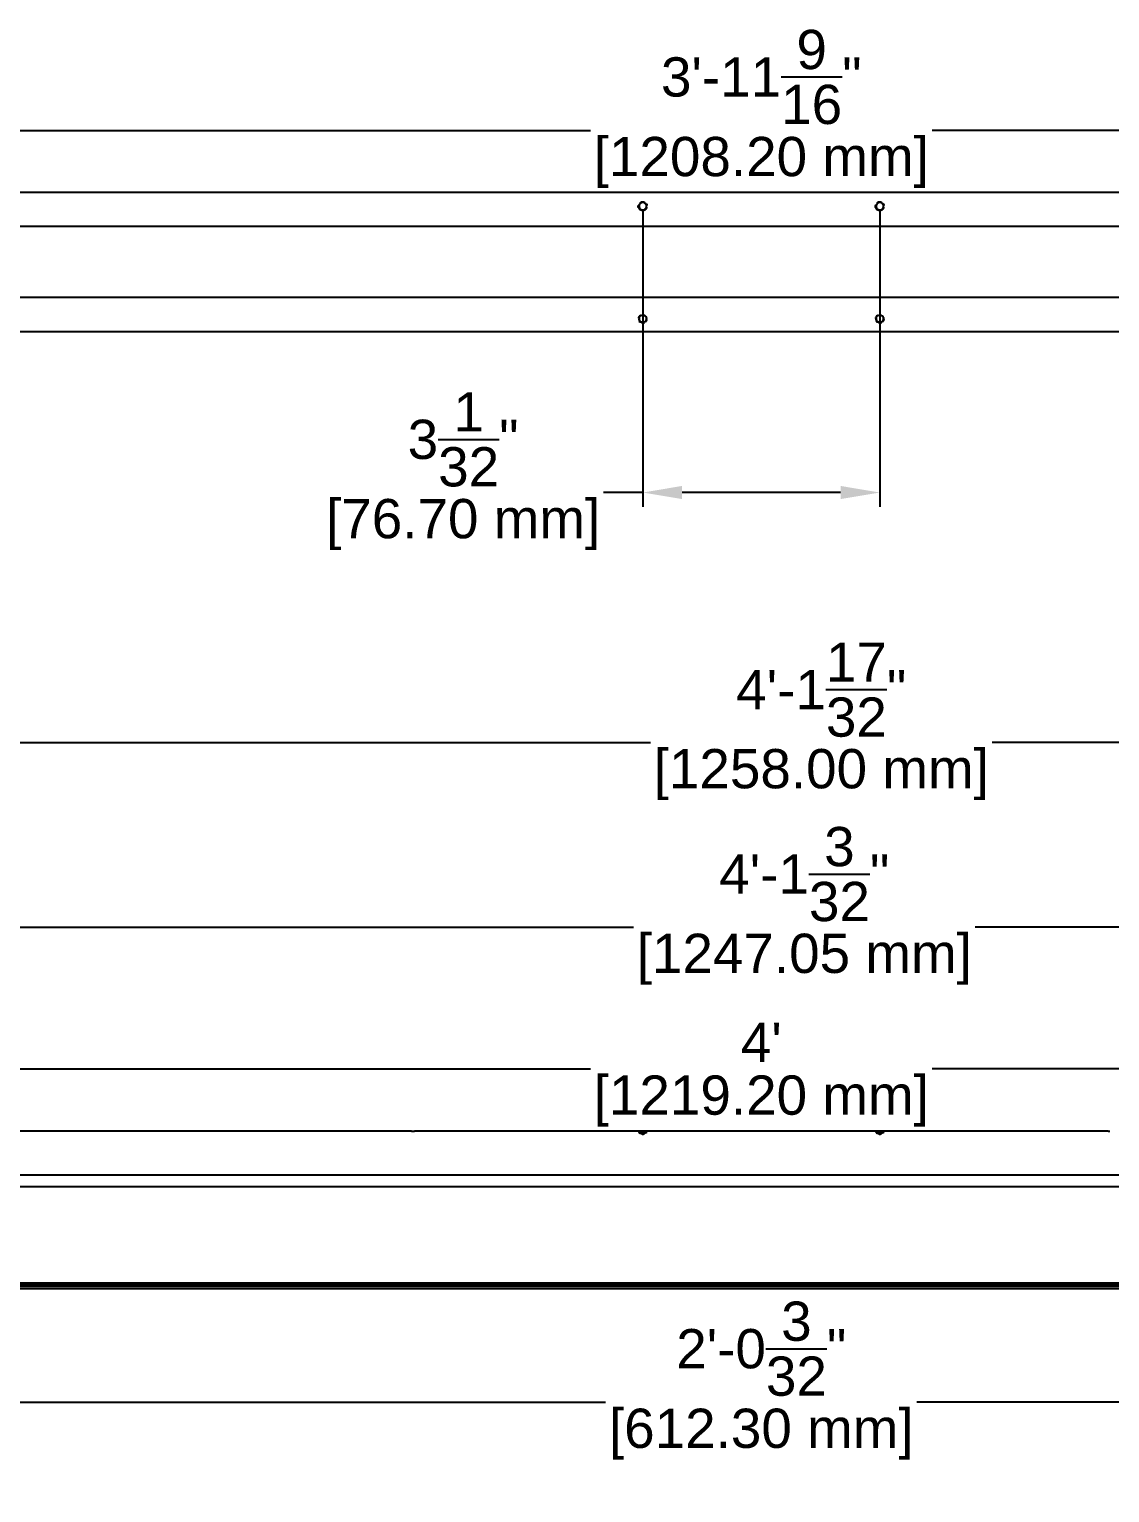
# Model space of a CAD drawing. Header units: inches. Extents: x -8.9 to 62.9, y -1.2 to 30.1.
# Drawn here: x 19.55 to 33.31, y 10.88 to 29.53 of the extents above; entities that cross this region are included whole.
import ezdxf

# ---------------------------------------------------------------- set-up
doc = ezdxf.new("R2010")
doc.units = ezdxf.units.IN
doc.header["$MEASUREMENT"] = 0
doc.layers.get('Defpoints').update_dxf_attribs({"color": 1})
doc.styles.get("Standard").update_dxf_attribs({"font": 'Arial.ttf'})
doc.dimstyles.new('.5 DIM', dxfattribs={"dimscale": 0, "dimtxt": 0.5, "dimasz": 0.5, "dimexe": 0.18, "dimexo": 0.0625, "dimgap": 0.09, "dimtad": 0, "dimtih": 1, "dimtoh": 1, "dimdec": 5, "dimzin": 0, "dimdsep": 46, "dimlunit": 4, "dimtxsty": 'Standard', "dimcen": 0.25, "dimadec": 0, "dimazin": 0, "dimtfac": 1, "dimtdec": 5, "dimtofl": 0, "dimtmove": 0, "dimatfit": 3, "dimfxl": 1, "dimtolj": 1, "dimtzin": 0, "dimarcsym": 0})

# ---------------------------------------------------------------- blocks, each defined once
blk = doc.blocks.new('*D9')
at = {"layer": 'Defpoints', "color": 0, "lineweight": -2, "transparency": 16777216}
for p, q in [((4.874, 15.535), (4.874, 16.458)), ((52.874, 15.535), (52.874, 16.458)), ((5.374, 16.278), (26.697, 16.278)), ((52.374, 16.278), (31.051, 16.278))]:
    blk.add_line(p, q, dxfattribs=at)
at = {"layer": 'Defpoints', "color": 0, "transparency": 16777216}
for p in [(52.874, 16.278), (4.874, 15.472), (52.874, 15.472)]:
    blk.add_point(p, dxfattribs=at)
for points in [[(5.374, 16.361), (5.374, 16.195), (4.874, 16.278)], [(52.374, 16.361), (52.374, 16.195), (52.874, 16.278)]]:
    blk.add_solid(points, dxfattribs=at)
at = {"layer": 'Defpoints', "color": 0, "transparency": 16777216, "char_height": 0.5, "attachment_point": 5}
for s, insert in [("\\A1;4'", (28.874, 16.618)), ('\\A1;[1219.20 mm]', (28.874, 15.87))]:
    blk.add_mtext(s, dxfattribs=dict(at, insert=insert))
blk = doc.blocks.new('*D10')
at = {"layer": 'Defpoints', "color": 0, "lineweight": -2, "transparency": 16777216}
for p, q in [((4.874, 15.507), (4.874, 18.264)), ((53.971, 15.507), (53.971, 18.264)), ((5.374, 18.084), (27.245, 18.084)), ((53.471, 18.084), (31.6, 18.084))]:
    blk.add_line(p, q, dxfattribs=at)
at = {"layer": 'Defpoints', "color": 0, "transparency": 16777216}
for p in [(53.971, 18.084), (4.874, 15.445), (53.971, 15.445)]:
    blk.add_point(p, dxfattribs=at)
for points in [[(5.374, 18.168), (5.374, 18.001), (4.874, 18.084)], [(53.471, 18.168), (53.471, 18.001), (53.971, 18.084)]]:
    blk.add_solid(points, dxfattribs=at)
at = {"layer": 'Defpoints', "color": 0, "transparency": 16777216, "char_height": 0.5, "attachment_point": 5}
for s, insert in [('\\A1;4\'-1{\\H1x;\\S3/32;}"', (29.422, 18.762)), ('\\A1;[1247.05 mm]', (29.422, 17.676))]:
    blk.add_mtext(s, dxfattribs=dict(at, insert=insert))
blk = doc.blocks.new('*D11')
at = {"layer": 'Defpoints', "color": 0, "lineweight": -2, "transparency": 16777216}
for p, q in [((4.874, 15.4), (4.874, 20.618)), ((54.402, 15.4), (54.402, 20.618)), ((5.374, 20.438), (27.461, 20.438)), ((53.902, 20.438), (31.815, 20.438))]:
    blk.add_line(p, q, dxfattribs=at)
at = {"layer": 'Defpoints', "color": 0, "transparency": 16777216}
for p in [(54.402, 20.438), (4.874, 15.338), (54.402, 15.338)]:
    blk.add_point(p, dxfattribs=at)
for points in [[(5.374, 20.521), (5.374, 20.354), (4.874, 20.438)], [(53.902, 20.521), (53.902, 20.354), (54.402, 20.438)]]:
    blk.add_solid(points, dxfattribs=at)
at = {"layer": 'Defpoints', "color": 0, "transparency": 16777216, "char_height": 0.5, "attachment_point": 5}
for s, insert in [('\\A1;4\'-1{\\H1x;\\S17/32;}"', (29.638, 21.112)), ('\\A1;[1258.00 mm]', (29.638, 20.029))]:
    blk.add_mtext(s, dxfattribs=dict(at, insert=insert))
blk = doc.blocks.new('*D18')
at = {"layer": 'Defpoints', "color": 0, "lineweight": -2, "transparency": 16777216}
for p, q in [((5.091, 27.075), (5.091, 28.417)), ((52.658, 27.075), (52.658, 28.417)), ((5.591, 28.237), (26.697, 28.237)), ((52.158, 28.237), (31.051, 28.237))]:
    blk.add_line(p, q, dxfattribs=at)
at = {"layer": 'Defpoints', "color": 0, "transparency": 16777216}
for p in [(5.091, 28.237), (5.091, 27.013), (52.658, 27.013)]:
    blk.add_point(p, dxfattribs=at)
for points in [[(5.591, 28.321), (5.591, 28.154), (5.091, 28.237)], [(52.158, 28.321), (52.158, 28.154), (52.658, 28.237)]]:
    blk.add_solid(points, dxfattribs=at)
at = {"layer": 'Defpoints', "color": 0, "transparency": 16777216, "char_height": 0.5, "attachment_point": 5}
for s, insert in [('\\A1;3\'-11{\\H1x;\\S9/16;}"', (28.874, 28.919)), ('\\A1;[1208.20 mm]', (28.874, 27.829))]:
    blk.add_mtext(s, dxfattribs=dict(at, insert=insert))
blk = doc.blocks.new('*D21')
at = {"layer": 'Defpoints', "color": 0, "lineweight": -2, "transparency": 16777216}
for p, q in [((27.364, 27.209), (27.364, 23.443)), ((30.384, 27.209), (30.384, 23.443)), ((27.364, 23.623), (26.864, 23.623)), ((29.884, 23.623), (27.864, 23.623))]:
    blk.add_line(p, q, dxfattribs=at)
at = {"layer": 'Defpoints', "color": 0, "transparency": 16777216}
for p in [(27.364, 27.272), (30.384, 27.272), (27.364, 23.623)]:
    blk.add_point(p, dxfattribs=at)
for points in [[(27.864, 23.707), (27.864, 23.54), (27.364, 23.623)], [(29.884, 23.707), (29.884, 23.54), (30.384, 23.623)]]:
    blk.add_solid(points, dxfattribs=at)
at = {"layer": 'Defpoints', "color": 0, "transparency": 16777216, "char_height": 0.5, "attachment_point": 5}
for s, insert in [('\\A1;3{\\H1x;\\S1/32;}"', (25.076, 24.301)), ('\\A1;[76.70 mm]', (25.076, 23.215))]:
    blk.add_mtext(s, dxfattribs=dict(at, insert=insert))
blk = doc.blocks.new('*D29')
at = {"layer": 'Defpoints', "color": 0, "lineweight": -2, "transparency": 16777216}
for p, q in [((16.821, 13.313), (16.821, 11.852)), ((40.927, 13.313), (40.927, 11.852)), ((17.321, 12.032), (26.891, 12.032)), ((40.427, 12.032), (30.857, 12.032))]:
    blk.add_line(p, q, dxfattribs=at)
at = {"layer": 'Defpoints', "color": 0, "transparency": 16777216}
for p in [(16.821, 13.375), (40.927, 13.375), (40.927, 12.032)]:
    blk.add_point(p, dxfattribs=at)
for points in [[(17.321, 12.116), (17.321, 11.949), (16.821, 12.032)], [(40.427, 12.116), (40.427, 11.949), (40.927, 12.032)]]:
    blk.add_solid(points, dxfattribs=at)
at = {"layer": 'Defpoints', "color": 0, "transparency": 16777216, "char_height": 0.5, "attachment_point": 5}
for s, insert in [('\\A1;2\'-0{\\H1x;\\S3/32;}"', (28.874, 12.714)), ('\\A1;[612.30 mm]', (28.874, 11.624))]:
    blk.add_mtext(s, dxfattribs=dict(at, insert=insert))

msp = doc.modelspace()

# ---------------------------------------------------------------- linework, layer by layer
for p, q in [((52.657573, 27.445646), (5.090643, 27.445646)), ((51.204817, 27.447063), (6.543399, 27.447063)), ((52.657573, 27.012856), (5.090643, 27.012856)), ((52.657573, 26.107344), (5.090643, 26.107344)), ((5.090643, 25.674554), (52.657573, 25.674554)), ((6.543399, 25.673138), (51.204817, 25.673138)), ((24.416051, 15.487563), (24.434527, 15.487563)), ((24.435736, 15.487563), (24.454212, 15.487563)), ((33.294004, 15.487563), (33.31248, 15.487563)), ((51.204817, 14.92475), (6.543399, 14.92475)), ((51.204817, 14.776382), (6.543399, 14.776382)), ((51.204817, 13.547677), (6.543399, 13.547677)), ((51.204817, 13.528384), (6.543399, 13.528384)), ((51.204817, 13.508227), (6.543399, 13.508227)), ((51.204817, 13.47443), (6.543399, 13.47443))]:
    msp.add_line(p, q)
at = {"extrusion": (0, 0, -1)}
for centre in [(-27.364265, 27.271561), (-30.38395, 27.271561)]:
    msp.add_arc(centre, 0.057087, 256.1270076, 309.1985521, dxfattribs=at)
for points, degree in [([(27.309337, 27.256012), (27.307555, 27.262307), (27.306882, 27.268907), (27.307301, 27.275293)], 3), ([(27.307301, 27.275293), (27.310942, 27.283744), (27.316931, 27.290838), (27.324147, 27.296511)], 3), ([(27.325789, 27.229834), (27.318779, 27.237653), (27.313524, 27.246531), (27.309337, 27.256012)], 3), ([(27.33752, 27.310506), (27.332076, 27.306767), (27.327555, 27.301992), (27.324147, 27.296511)], 3), ([(27.328186, 27.227321), (27.327362, 27.228134), (27.326562, 27.228972), (27.325789, 27.229834)], 3), ([(27.334594, 27.32033), (27.338033, 27.322423), (27.341799, 27.324207), (27.345748, 27.325561)], 3), ([(27.33752, 27.310506), (27.337132, 27.313967), (27.336155, 27.317281), (27.334594, 27.32033)], 3), ([(27.345748, 27.325561), (27.355135, 27.327359), (27.364806, 27.328089), (27.374439, 27.327734)], 3), ([(27.374439, 27.327734), (27.378252, 27.327043), (27.381888, 27.325989), (27.385372, 27.324602)], 3), ([(27.399478, 27.229834), (27.393457, 27.223641), (27.386053, 27.218974), (27.377953, 27.216139)], 3), ([(27.385372, 27.324602), (27.383435, 27.3219), (27.381886, 27.318958), (27.380903, 27.315778)], 3), ([(27.394409, 27.307939), (27.390411, 27.311252), (27.385889, 27.313902), (27.380903, 27.315778)], 3), ([(27.394409, 27.307939), (27.401566, 27.305683), (27.408333, 27.302526), (27.414567, 27.298555)], 3), ([(27.409788, 27.258923), (27.411486, 27.265042), (27.411915, 27.271497), (27.411115, 27.277652)], 3), ([(27.414567, 27.298555), (27.41564, 27.296556), (27.416588, 27.294504), (27.417413, 27.2924)], 3), ([(30.329022, 27.256012), (30.32724, 27.262307), (30.326568, 27.268907), (30.326986, 27.275293)], 3), ([(30.326986, 27.275293), (30.330627, 27.283744), (30.336616, 27.290838), (30.343832, 27.296511)], 3), ([(30.345474, 27.229834), (30.338464, 27.237653), (30.333209, 27.246531), (30.329022, 27.256012)], 3), ([(30.357205, 27.310506), (30.351761, 27.306767), (30.347241, 27.301992), (30.343832, 27.296511)], 3), ([(30.347871, 27.227321), (30.347047, 27.228134), (30.346247, 27.228972), (30.345474, 27.229834)], 3), ([(30.354279, 27.32033), (30.357718, 27.322423), (30.361485, 27.324207), (30.365433, 27.325561)], 3), ([(30.357205, 27.310506), (30.356817, 27.313967), (30.35584, 27.317281), (30.354279, 27.32033)], 3), ([(30.365433, 27.325561), (30.37482, 27.327359), (30.384491, 27.328089), (30.394124, 27.327734)], 3), ([(30.394124, 27.327734), (30.397937, 27.327043), (30.401573, 27.325989), (30.405057, 27.324602)], 3), ([(30.419163, 27.229834), (30.413142, 27.223641), (30.405738, 27.218974), (30.397638, 27.216139)], 3), ([(30.405057, 27.324602), (30.40312, 27.3219), (30.401571, 27.318958), (30.400588, 27.315778)], 3), ([(30.414094, 27.307939), (30.410096, 27.311252), (30.405574, 27.313902), (30.400588, 27.315778)], 3), ([(30.414094, 27.307939), (30.421251, 27.305683), (30.428018, 27.302526), (30.434252, 27.298555)], 3), ([(30.429473, 27.258923), (30.431172, 27.265042), (30.4316, 27.271497), (30.4308, 27.277652)], 3), ([(30.434252, 27.298555), (30.435325, 27.296556), (30.436273, 27.294504), (30.437098, 27.2924)], 3), ([(27.309213, 25.854533), (27.308322, 25.851283), (27.307719, 25.84795), (27.307414, 25.84461)], 3), ([(27.307414, 25.84461), (27.310017, 25.839028), (27.313674, 25.834053), (27.318027, 25.829733)], 3), ([(27.316487, 25.808185), (27.317497, 25.806641), (27.318576, 25.805155), (27.319722, 25.803725)], 3), ([(27.319722, 25.803725), (27.327255, 25.800621), (27.335175, 25.798351), (27.34339, 25.797046)], 3), ([(27.339432, 25.799272), (27.342551, 25.797339), (27.345891, 25.795763), (27.349375, 25.794597)], 3), ([(27.393691, 25.802467), (27.401811, 25.805705), (27.409334, 25.810013), (27.416032, 25.815364)], 3), ([(27.418823, 25.822626), (27.416434, 25.828843), (27.414196, 25.835277), (27.411457, 25.841648)], 3), ([(27.416032, 25.815364), (27.417129, 25.817723), (27.418059, 25.820143), (27.418823, 25.822626)], 3), ([(30.328898, 25.854533), (30.328007, 25.851283), (30.327404, 25.84795), (30.3271, 25.84461)], 3), ([(30.3271, 25.84461), (30.329702, 25.839028), (30.333359, 25.834053), (30.337712, 25.829733)], 3), ([(30.336172, 25.808185), (30.337182, 25.806641), (30.338261, 25.805155), (30.339407, 25.803725)], 3), ([(30.339407, 25.803725), (30.34694, 25.800621), (30.35486, 25.798351), (30.363075, 25.797046)], 3), ([(30.359117, 25.799272), (30.362236, 25.797339), (30.365576, 25.795763), (30.36906, 25.794597)], 3), ([(30.413376, 25.802467), (30.421496, 25.805705), (30.429019, 25.810013), (30.435717, 25.815364)], 3), ([(30.438508, 25.822626), (30.436119, 25.828843), (30.433881, 25.835277), (30.431142, 25.841648)], 3), ([(30.435717, 25.815364), (30.436814, 25.817723), (30.437744, 25.820143), (30.438508, 25.822626)], 3), ([(24.416051, 15.487563), (5.090643, 15.487563)], 1), ([(24.435736, 15.487563), (24.434527, 15.487563)], 1), ([(33.294004, 15.487563), (24.454212, 15.487563)], 1), ([(27.309213, 15.483946), (27.308322, 15.483278), (27.307719, 15.482494), (27.307414, 15.481597)], 3), ([(27.307414, 15.481597), (27.310017, 15.480099), (27.313674, 15.478457), (27.318027, 15.476848)], 3), ([(27.418823, 15.474007), (27.416434, 15.476667), (27.414196, 15.478938), (27.411457, 15.480773)], 3), ([(30.328898, 15.483946), (30.328007, 15.483278), (30.327404, 15.482494), (30.3271, 15.481597)], 3), ([(30.3271, 15.481597), (30.329702, 15.480099), (30.333359, 15.478457), (30.337712, 15.476848)], 3), ([(30.438508, 15.474007), (30.436119, 15.476667), (30.433881, 15.478938), (30.431142, 15.480773)], 3), ([(27.316487, 15.466913), (27.317497, 15.46605), (27.318576, 15.465182), (27.319722, 15.464314)], 3), ([(27.319722, 15.464314), (27.327255, 15.462431), (27.335175, 15.460897), (27.34339, 15.460001)], 3), ([(27.321863, 15.472214), (27.321417, 15.472147), (27.321001, 15.47208), (27.320615, 15.472014)], 3), ([(27.368559, 15.45704), (27.362287, 15.457384), (27.355999, 15.457728), (27.349913, 15.458073)], 3), ([(27.393691, 15.463542), (27.401811, 15.465553), (27.409334, 15.468052), (27.416032, 15.470676)], 3), ([(27.416032, 15.470676), (27.417129, 15.471832), (27.418059, 15.472944), (27.418823, 15.474007)], 3), ([(30.336172, 15.466913), (30.337182, 15.46605), (30.338261, 15.465182), (30.339407, 15.464314)], 3), ([(30.339407, 15.464314), (30.34694, 15.462431), (30.35486, 15.460897), (30.363075, 15.460001)], 3), ([(30.341548, 15.472214), (30.341102, 15.472147), (30.340686, 15.47208), (30.3403, 15.472014)], 3), ([(30.388244, 15.45704), (30.381972, 15.457384), (30.375684, 15.457728), (30.369598, 15.458073)], 3), ([(30.413376, 15.463542), (30.421496, 15.465553), (30.429019, 15.468052), (30.435717, 15.470676)], 3), ([(30.435717, 15.470676), (30.436814, 15.471832), (30.437744, 15.472944), (30.438508, 15.474007)], 3)]:
    msp.add_open_spline(points, degree=degree)
for points, knots in [([(27.324147, 27.296511), (27.322369, 27.293652), (27.320879, 27.290558), (27.318626, 27.284224), (27.31784, 27.280955), (27.316973, 27.274202), (27.316908, 27.270835), (27.317487, 27.26414), (27.318147, 27.260771), (27.321143, 27.25112), (27.324558, 27.245096), (27.333504, 27.23508), (27.339099, 27.231012), (27.351455, 27.225589), (27.358198, 27.224219), (27.36838, 27.224374), (27.371715, 27.224787), (27.378268, 27.226314), (27.381511, 27.227448), (27.390622, 27.23178), (27.396106, 27.236017), (27.40259, 27.24373), (27.404504, 27.246576), (27.407644, 27.252544), (27.408883, 27.255664), (27.409788, 27.258923)], [0, 0, 0, 0, 0.0625, 0.0625, 0.125, 0.125, 0.1875, 0.1875, 0.25, 0.25, 0.375, 0.375, 0.5, 0.5, 0.625, 0.625, 0.6875, 0.6875, 0.75, 0.75, 0.875, 0.875, 0.9375, 0.9375, 1, 1, 1, 1]), ([(27.325376, 27.298375), (27.323508, 27.295666), (27.32192, 27.292763), (27.32048, 27.289311), (27.320307, 27.288878), (27.320141, 27.288443)], [0, 0, 0, 0, 0.875422932, 0.875422932, 1, 1, 1, 1]), ([(27.395109, 27.307345), (27.394138, 27.308183), (27.393133, 27.308981), (27.389554, 27.311591), (27.38684, 27.313183), (27.378195, 27.317148), (27.371954, 27.318607), (27.359234, 27.318965), (27.35291, 27.317853), (27.343772, 27.314272), (27.340652, 27.312623), (27.337752, 27.310658)], [0, 0, 0, 0, 0.062039037, 0.062039037, 0.215601716, 0.215601716, 0.522727074, 0.522727074, 0.829852433, 0.829852433, 1, 1, 1, 1]), ([(27.409074, 27.256589), (27.410067, 27.25956), (27.410755, 27.262593), (27.411535, 27.268813), (27.411612, 27.27203), (27.410889, 27.28146), (27.409113, 27.287694), (27.403328, 27.298868), (27.399262, 27.303918), (27.394409, 27.307939)], [0, 0, 0, 0, 0.164996508, 0.164996508, 0.331997207, 0.331997207, 0.665998603, 0.665998603, 1, 1, 1, 1]), ([(27.409788, 27.258923), (27.410472, 27.253651), (27.409856, 27.248249), (27.406224, 27.238273), (27.403231, 27.233695), (27.399478, 27.229834)], [0, 0, 0, 0, 0.5, 0.5, 1, 1, 1, 1]), ([(27.417413, 27.2924), (27.416418, 27.289962), (27.415419, 27.287502), (27.413345, 27.282574), (27.412268, 27.280104), (27.411115, 27.277652)], [0, 0, 0, 0, 0.499956075, 0.499956075, 1, 1, 1, 1]), ([(30.343832, 27.296511), (30.342054, 27.293652), (30.340564, 27.290558), (30.338311, 27.284224), (30.337525, 27.280955), (30.336658, 27.274202), (30.336593, 27.270835), (30.337172, 27.26414), (30.337832, 27.260771), (30.340828, 27.25112), (30.344243, 27.245096), (30.353189, 27.23508), (30.358784, 27.231012), (30.37114, 27.225589), (30.377883, 27.224219), (30.388065, 27.224374), (30.3914, 27.224787), (30.397953, 27.226314), (30.401196, 27.227448), (30.410307, 27.23178), (30.415791, 27.236017), (30.422275, 27.24373), (30.424189, 27.246576), (30.427329, 27.252544), (30.428568, 27.255664), (30.429473, 27.258923)], [0, 0, 0, 0, 0.0625, 0.0625, 0.125, 0.125, 0.1875, 0.1875, 0.25, 0.25, 0.375, 0.375, 0.5, 0.5, 0.625, 0.625, 0.6875, 0.6875, 0.75, 0.75, 0.875, 0.875, 0.9375, 0.9375, 1, 1, 1, 1]), ([(30.345061, 27.298375), (30.343194, 27.295666), (30.341605, 27.292763), (30.340165, 27.289311), (30.339992, 27.288878), (30.339826, 27.288443)], [0, 0, 0, 0, 0.875422941, 0.875422941, 1, 1, 1, 1]), ([(30.414795, 27.307345), (30.413823, 27.308183), (30.412818, 27.308981), (30.409239, 27.311591), (30.406525, 27.313183), (30.39788, 27.317148), (30.391639, 27.318607), (30.378919, 27.318965), (30.372595, 27.317853), (30.363458, 27.314272), (30.360337, 27.312623), (30.357437, 27.310658)], [0, 0, 0, 0, 0.062039039, 0.062039039, 0.215601718, 0.215601718, 0.522727076, 0.522727076, 0.829852434, 0.829852434, 1, 1, 1, 1]), ([(30.428759, 27.256589), (30.429752, 27.25956), (30.43044, 27.262593), (30.43122, 27.268813), (30.431297, 27.27203), (30.430574, 27.28146), (30.428798, 27.287694), (30.423013, 27.298868), (30.418947, 27.303918), (30.414094, 27.307939)], [0, 0, 0, 0, 0.16499651, 0.16499651, 0.331997208, 0.331997208, 0.665998604, 0.665998604, 1, 1, 1, 1]), ([(30.429473, 27.258923), (30.430157, 27.253651), (30.429541, 27.248249), (30.425909, 27.238273), (30.422916, 27.233695), (30.419163, 27.229834)], [0, 0, 0, 0, 0.5, 0.5, 1, 1, 1, 1]), ([(30.437098, 27.2924), (30.436103, 27.289962), (30.435105, 27.287502), (30.43303, 27.282574), (30.431953, 27.280104), (30.4308, 27.277652)], [0, 0, 0, 0, 0.499956075, 0.499956075, 1, 1, 1, 1]), ([(27.339754, 25.879816), (27.333502, 25.877226), (27.327902, 25.873588), (27.317675, 25.864812), (27.313235, 25.85984), (27.309213, 25.854533)], [0, 0, 0, 0, 0.5, 0.5, 1, 1, 1, 1]), ([(27.321863, 25.818595), (27.320997, 25.816818), (27.320129, 25.815057), (27.318348, 25.811582), (27.317435, 25.809867), (27.316487, 25.808185)], [0, 0, 0, 0, 0.499251566, 0.499251566, 1, 1, 1, 1]), ([(27.344312, 25.882244), (27.34033, 25.880387), (27.336601, 25.877979), (27.326951, 25.869591), (27.322129, 25.862359), (27.318154, 25.850522), (27.317346, 25.846359), (27.316858, 25.838009), (27.317162, 25.833858), (27.318027, 25.829733)], [0, 0, 0, 0, 0.208399795, 0.208399795, 0.604199897, 0.604199897, 0.802099949, 0.802099949, 1, 1, 1, 1]), ([(27.317471, 25.832943), (27.317942, 25.829553), (27.318779, 25.826211), (27.324127, 25.811794), (27.332632, 25.802345), (27.34339, 25.797046)], [0, 0, 0, 0, 0.222999333, 0.222999333, 1, 1, 1, 1]), ([(27.321863, 25.818595), (27.321006, 25.820339), (27.320255, 25.822139), (27.31897, 25.825855), (27.318435, 25.827786), (27.318027, 25.829733)], [0, 0, 0, 0, 0.5, 0.5, 1, 1, 1, 1]), ([(27.339754, 25.879816), (27.34674, 25.884056), (27.354924, 25.886458), (27.371297, 25.886859), (27.379516, 25.884888), (27.393931, 25.877099), (27.40012, 25.871243), (27.408676, 25.857468), (27.411086, 25.849533), (27.411457, 25.841648)], [0, 0, 0, 0, 0.25, 0.25, 0.5, 0.5, 0.75, 0.75, 1, 1, 1, 1]), ([(27.393691, 25.802467), (27.390391, 25.79984), (27.386628, 25.797582), (27.378545, 25.794181), (27.374121, 25.793003), (27.365139, 25.791977), (27.360499, 25.792118), (27.351596, 25.793691), (27.347304, 25.795119), (27.34339, 25.797046)], [0, 0, 0, 0, 0.25, 0.25, 0.5, 0.5, 0.75, 0.75, 1, 1, 1, 1]), ([(27.384066, 25.785886), (27.381536, 25.787162), (27.378948, 25.788421), (27.373381, 25.790289), (27.370312, 25.790785), (27.364309, 25.78996), (27.361577, 25.788847), (27.356381, 25.786441), (27.353901, 25.785117), (27.351436, 25.783802)], [0, 0, 0, 0, 0.25, 0.25, 0.5, 0.5, 0.75, 0.75, 1, 1, 1, 1]), ([(27.351436, 25.783802), (27.356763, 25.782573), (27.362467, 25.782101), (27.373549, 25.782829), (27.37904, 25.784027), (27.384066, 25.785886)], [0, 0, 0, 0, 0.5, 0.5, 1, 1, 1, 1]), ([(27.38448, 25.79673), (27.385643, 25.79728), (27.386783, 25.797876), (27.390404, 25.799967), (27.39279, 25.801662), (27.395003, 25.803558)], [0, 0, 0, 0, 0.306819811, 0.306819811, 1, 1, 1, 1]), ([(27.393691, 25.802467), (27.396947, 25.80506), (27.399889, 25.808117), (27.404834, 25.814859), (27.406835, 25.818509), (27.409868, 25.826381), (27.410834, 25.830436), (27.411689, 25.838748), (27.411558, 25.842993), (27.410673, 25.848373), (27.410409, 25.849639), (27.410094, 25.850894)], [0, 0, 0, 0, 0.232004932, 0.232004932, 0.464009865, 0.464009865, 0.696014797, 0.696014797, 0.92801973, 0.92801973, 1, 1, 1, 1]), ([(30.359439, 25.879816), (30.353187, 25.877226), (30.347587, 25.873588), (30.33736, 25.864812), (30.33292, 25.85984), (30.328898, 25.854533)], [0, 0, 0, 0, 0.5, 0.5, 1, 1, 1, 1]), ([(30.341548, 25.818595), (30.340682, 25.816818), (30.339814, 25.815057), (30.338033, 25.811582), (30.33712, 25.809867), (30.336172, 25.808185)], [0, 0, 0, 0, 0.499251566, 0.499251566, 1, 1, 1, 1]), ([(30.363997, 25.882244), (30.360015, 25.880387), (30.356286, 25.877979), (30.346636, 25.869591), (30.341814, 25.862359), (30.337839, 25.850522), (30.337031, 25.846359), (30.336543, 25.838009), (30.336847, 25.833858), (30.337712, 25.829733)], [0, 0, 0, 0, 0.208399795, 0.208399795, 0.604199897, 0.604199897, 0.802099949, 0.802099949, 1, 1, 1, 1]), ([(30.337156, 25.832943), (30.337627, 25.829553), (30.338464, 25.826211), (30.343812, 25.811794), (30.352317, 25.802345), (30.363075, 25.797046)], [0, 0, 0, 0, 0.222999333, 0.222999333, 1, 1, 1, 1]), ([(30.341548, 25.818595), (30.340691, 25.820339), (30.33994, 25.822139), (30.338655, 25.825855), (30.33812, 25.827786), (30.337712, 25.829733)], [0, 0, 0, 0, 0.5, 0.5, 1, 1, 1, 1]), ([(30.359439, 25.879816), (30.366425, 25.884056), (30.374609, 25.886458), (30.390983, 25.886859), (30.399202, 25.884888), (30.413616, 25.877099), (30.419805, 25.871243), (30.428361, 25.857468), (30.430772, 25.849533), (30.431142, 25.841648)], [0, 0, 0, 0, 0.25, 0.25, 0.5, 0.5, 0.75, 0.75, 1, 1, 1, 1]), ([(30.413376, 25.802467), (30.410076, 25.79984), (30.406313, 25.797582), (30.39823, 25.794181), (30.393806, 25.793003), (30.384824, 25.791977), (30.380184, 25.792118), (30.371281, 25.793691), (30.366989, 25.795119), (30.363075, 25.797046)], [0, 0, 0, 0, 0.25, 0.25, 0.5, 0.5, 0.75, 0.75, 1, 1, 1, 1]), ([(30.403751, 25.785886), (30.401221, 25.787162), (30.398633, 25.788421), (30.393066, 25.790289), (30.389997, 25.790785), (30.383994, 25.78996), (30.381263, 25.788847), (30.376066, 25.786441), (30.373586, 25.785117), (30.371121, 25.783802)], [0, 0, 0, 0, 0.25, 0.25, 0.5, 0.5, 0.75, 0.75, 1, 1, 1, 1]), ([(30.371121, 25.783802), (30.376448, 25.782573), (30.382152, 25.782101), (30.393234, 25.782829), (30.398725, 25.784027), (30.403751, 25.785886)], [0, 0, 0, 0, 0.5, 0.5, 1, 1, 1, 1]), ([(30.404165, 25.79673), (30.405328, 25.79728), (30.406468, 25.797876), (30.410089, 25.799967), (30.412475, 25.801662), (30.414688, 25.803558)], [0, 0, 0, 0, 0.306819812, 0.306819812, 1, 1, 1, 1]), ([(30.413376, 25.802467), (30.416632, 25.80506), (30.419574, 25.808117), (30.424519, 25.814859), (30.42652, 25.818509), (30.429553, 25.826381), (30.430519, 25.830436), (30.431374, 25.838748), (30.431243, 25.842993), (30.430358, 25.848373), (30.430095, 25.849639), (30.429779, 25.850894)], [0, 0, 0, 0, 0.232004932, 0.232004932, 0.464009865, 0.464009865, 0.696014797, 0.696014797, 0.92801973, 0.92801973, 1, 1, 1, 1]), ([(27.418314, 15.473066), (27.417645, 15.473179), (27.416869, 15.473293), (27.412507, 15.473862), (27.407326, 15.474315), (27.397831, 15.474999), (27.394322, 15.47523), (27.386995, 15.475681), (27.383148, 15.475907), (27.375071, 15.476368), (27.370981, 15.476592), (27.36273, 15.477044), (27.358518, 15.477276), (27.346293, 15.477959), (27.33842, 15.478415), (27.328261, 15.479093), (27.325085, 15.479321), (27.319469, 15.479778), (27.317018, 15.480004), (27.311624, 15.48059), (27.30932, 15.480952), (27.308127, 15.481312)], [0, 0, 0, 0, 0.041369241, 0.041369241, 0.206926424, 0.206926424, 0.289705016, 0.289705016, 0.372483607, 0.372483607, 0.455262199, 0.455262199, 0.538040791, 0.538040791, 0.703597974, 0.703597974, 0.786376565, 0.786376565, 0.869155157, 0.869155157, 1, 1, 1, 1]), ([(27.339754, 15.487255), (27.333502, 15.487103), (27.327902, 15.486837), (27.317675, 15.485796), (27.313235, 15.485036), (27.309213, 15.483946)], [0, 0, 0, 0, 0.5, 0.5, 1, 1, 1, 1]), ([(27.309213, 15.483946), (27.311201, 15.483535), (27.314671, 15.483115), (27.321635, 15.482498), (27.324291, 15.482289), (27.330009, 15.481874), (27.33309, 15.481668), (27.34301, 15.481047), (27.350286, 15.480632), (27.361599, 15.48001), (27.365358, 15.479806), (27.372852, 15.479391), (27.376625, 15.479181), (27.387482, 15.478563), (27.394324, 15.478143), (27.406008, 15.477323), (27.410951, 15.476902), (27.416299, 15.476286), (27.417775, 15.476077), (27.419976, 15.47566), (27.42071, 15.475455), (27.421089, 15.475244), (27.421099, 15.475238), (27.421108, 15.475232)], [0, 0, 0, 0, 0.14257203, 0.14257203, 0.213858045, 0.213858045, 0.285144059, 0.285144059, 0.427716089, 0.427716089, 0.499002104, 0.499002104, 0.570288119, 0.570288119, 0.712860148, 0.712860148, 0.855432178, 0.855432178, 0.926718193, 0.926718193, 0.998004208, 0.998004208, 1, 1, 1, 1]), ([(27.339754, 15.487255), (27.34674, 15.487503), (27.354924, 15.487521), (27.371297, 15.487529), (27.379516, 15.487522), (27.393931, 15.487118), (27.40012, 15.486684), (27.408676, 15.484663), (27.411086, 15.483045), (27.411457, 15.480773)], [0, 0, 0, 0, 0.25, 0.25, 0.5, 0.5, 0.75, 0.75, 1, 1, 1, 1]), ([(27.339754, 15.487255), (27.346691, 15.486718), (27.354794, 15.486174), (27.371122, 15.485094), (27.379294, 15.484555), (27.393634, 15.483473), (27.399845, 15.48293), (27.408553, 15.481851), (27.411075, 15.481311), (27.411457, 15.480773)], [0, 0, 0, 0, 0.25, 0.25, 0.5, 0.5, 0.75, 0.75, 1, 1, 1, 1]), ([(30.437999, 15.473066), (30.43733, 15.473179), (30.436554, 15.473293), (30.432192, 15.473862), (30.427011, 15.474315), (30.417516, 15.474999), (30.414007, 15.47523), (30.40668, 15.475681), (30.402833, 15.475907), (30.394756, 15.476368), (30.390666, 15.476592), (30.382415, 15.477044), (30.378203, 15.477276), (30.365978, 15.477959), (30.358105, 15.478415), (30.347946, 15.479093), (30.34477, 15.479321), (30.339154, 15.479778), (30.336703, 15.480004), (30.331309, 15.48059), (30.329005, 15.480952), (30.327812, 15.481312)], [0, 0, 0, 0, 0.041369241, 0.041369241, 0.206926424, 0.206926424, 0.289705016, 0.289705016, 0.372483607, 0.372483607, 0.455262199, 0.455262199, 0.538040791, 0.538040791, 0.703597974, 0.703597974, 0.786376565, 0.786376565, 0.869155157, 0.869155157, 1, 1, 1, 1]), ([(30.359439, 15.487255), (30.353187, 15.487103), (30.347587, 15.486837), (30.33736, 15.485796), (30.33292, 15.485036), (30.328898, 15.483946)], [0, 0, 0, 0, 0.5, 0.5, 1, 1, 1, 1]), ([(30.328898, 15.483946), (30.330886, 15.483535), (30.334356, 15.483115), (30.34132, 15.482498), (30.343976, 15.482289), (30.349694, 15.481874), (30.352775, 15.481668), (30.362695, 15.481047), (30.369971, 15.480632), (30.381284, 15.48001), (30.385043, 15.479806), (30.392537, 15.479391), (30.396311, 15.479181), (30.407167, 15.478563), (30.414009, 15.478143), (30.425693, 15.477323), (30.430636, 15.476902), (30.435984, 15.476286), (30.43746, 15.476077), (30.439661, 15.47566), (30.440395, 15.475455), (30.440774, 15.475244), (30.440784, 15.475238), (30.440793, 15.475232)], [0, 0, 0, 0, 0.14257203, 0.14257203, 0.213858045, 0.213858045, 0.285144059, 0.285144059, 0.427716089, 0.427716089, 0.499002104, 0.499002104, 0.570288119, 0.570288119, 0.712860148, 0.712860148, 0.855432178, 0.855432178, 0.926718193, 0.926718193, 0.998004208, 0.998004208, 1, 1, 1, 1]), ([(30.359439, 15.487255), (30.366425, 15.487503), (30.374609, 15.487521), (30.390983, 15.487529), (30.399202, 15.487522), (30.413616, 15.487118), (30.419805, 15.486684), (30.428361, 15.484663), (30.430772, 15.483045), (30.431142, 15.480773)], [0, 0, 0, 0, 0.25, 0.25, 0.5, 0.5, 0.75, 0.75, 1, 1, 1, 1]), ([(30.359439, 15.487255), (30.366376, 15.486718), (30.374479, 15.486174), (30.390807, 15.485094), (30.398979, 15.484555), (30.413319, 15.483473), (30.41953, 15.48293), (30.428238, 15.481851), (30.43076, 15.481311), (30.431142, 15.480773)], [0, 0, 0, 0, 0.25, 0.25, 0.5, 0.5, 0.75, 0.75, 1, 1, 1, 1]), ([(27.321863, 15.472214), (27.320997, 15.471393), (27.320129, 15.470539), (27.318348, 15.46877), (27.317435, 15.467854), (27.316487, 15.466913)], [0, 0, 0, 0, 0.499251566, 0.499251566, 1, 1, 1, 1]), ([(27.4079, 15.467589), (27.406084, 15.467904), (27.403612, 15.468218), (27.395207, 15.469086), (27.388139, 15.469638), (27.37245, 15.470748), (27.363766, 15.471306), (27.347361, 15.472413), (27.339594, 15.472967), (27.326951, 15.474073), (27.322129, 15.47463), (27.318795, 15.475327), (27.318248, 15.475471), (27.317846, 15.475614)], [0, 0, 0, 0, 0.117432392, 0.117432392, 0.324693346, 0.324693346, 0.531954299, 0.531954299, 0.739215253, 0.739215253, 0.946476207, 0.946476207, 1, 1, 1, 1]), ([(27.321863, 15.472214), (27.321006, 15.473019), (27.320255, 15.473811), (27.31897, 15.47536), (27.318435, 15.476123), (27.318027, 15.476848)], [0, 0, 0, 0, 0.5, 0.5, 1, 1, 1, 1]), ([(27.318906, 15.469895), (27.319254, 15.469813), (27.319648, 15.469731), (27.322369, 15.469223), (27.325916, 15.468793), (27.334857, 15.467943), (27.340332, 15.467513), (27.349238, 15.466874), (27.352381, 15.466656), (27.358704, 15.466229), (27.3619, 15.46602), (27.371591, 15.465376), (27.377976, 15.464953), (27.386818, 15.464306), (27.389585, 15.464093), (27.392954, 15.463817), (27.393716, 15.463753), (27.394462, 15.463689)], [0, 0, 0, 0, 0.039736359, 0.039736359, 0.246251501, 0.246251501, 0.452766644, 0.452766644, 0.556024215, 0.556024215, 0.659281786, 0.659281786, 0.865796928, 0.865796928, 0.969054499, 0.969054499, 1, 1, 1, 1]), ([(27.329024, 15.462266), (27.334516, 15.461883), (27.340796, 15.461499), (27.353128, 15.460788), (27.358932, 15.460473), (27.370546, 15.459835), (27.376101, 15.459528), (27.381515, 15.459217)], [0, 0, 0, 0, 0.377357339, 0.377357339, 0.694587281, 0.694587281, 1, 1, 1, 1]), ([(27.393691, 15.463542), (27.390391, 15.461911), (27.386628, 15.460386), (27.378545, 15.457999), (27.374121, 15.457117), (27.365139, 15.456348), (27.360499, 15.456458), (27.351596, 15.457627), (27.347304, 15.458678), (27.34339, 15.460001)], [0, 0, 0, 0, 0.25, 0.25, 0.5, 0.5, 0.75, 0.75, 1, 1, 1, 1]), ([(27.384066, 15.451447), (27.381536, 15.452538), (27.378948, 15.453566), (27.373381, 15.455055), (27.370312, 15.455435), (27.364309, 15.454791), (27.361577, 15.453916), (27.356381, 15.451931), (27.353901, 15.4508), (27.351436, 15.449625)], [0, 0, 0, 0, 0.25, 0.25, 0.5, 0.5, 0.75, 0.75, 1, 1, 1, 1]), ([(27.351436, 15.449625), (27.356763, 15.448527), (27.362467, 15.448078), (27.373549, 15.448747), (27.37904, 15.449857), (27.384066, 15.451447)], [0, 0, 0, 0, 0.5, 0.5, 1, 1, 1, 1]), ([(27.380201, 15.450515), (27.374589, 15.450911), (27.36863, 15.451302), (27.360847, 15.45182), (27.358998, 15.451943), (27.357164, 15.452066)], [0, 0, 0, 0, 0.76215559, 0.76215559, 1, 1, 1, 1]), ([(30.341548, 15.472214), (30.340682, 15.471393), (30.339814, 15.470539), (30.338033, 15.46877), (30.33712, 15.467854), (30.336172, 15.466913)], [0, 0, 0, 0, 0.499251566, 0.499251566, 1, 1, 1, 1]), ([(30.427585, 15.467589), (30.425769, 15.467904), (30.423297, 15.468218), (30.414892, 15.469086), (30.407824, 15.469638), (30.392135, 15.470748), (30.383451, 15.471306), (30.367046, 15.472413), (30.359279, 15.472967), (30.346636, 15.474073), (30.341814, 15.47463), (30.33848, 15.475327), (30.337933, 15.475471), (30.337531, 15.475614)], [0, 0, 0, 0, 0.117432392, 0.117432392, 0.324693345, 0.324693345, 0.531954299, 0.531954299, 0.739215253, 0.739215253, 0.946476207, 0.946476207, 1, 1, 1, 1]), ([(30.341548, 15.472214), (30.340691, 15.473019), (30.33994, 15.473811), (30.338655, 15.47536), (30.33812, 15.476123), (30.337712, 15.476848)], [0, 0, 0, 0, 0.5, 0.5, 1, 1, 1, 1]), ([(30.338591, 15.469895), (30.338939, 15.469813), (30.339333, 15.469731), (30.342054, 15.469223), (30.345601, 15.468793), (30.354542, 15.467943), (30.360017, 15.467513), (30.368923, 15.466874), (30.372066, 15.466656), (30.378389, 15.466229), (30.381585, 15.46602), (30.391276, 15.465376), (30.397661, 15.464953), (30.406503, 15.464306), (30.40927, 15.464093), (30.412639, 15.463817), (30.413401, 15.463753), (30.414147, 15.463689)], [0, 0, 0, 0, 0.03973636, 0.03973636, 0.246251502, 0.246251502, 0.452766644, 0.452766644, 0.556024215, 0.556024215, 0.659281786, 0.659281786, 0.865796928, 0.865796928, 0.969054499, 0.969054499, 1, 1, 1, 1]), ([(30.348709, 15.462266), (30.354201, 15.461883), (30.360481, 15.461499), (30.372813, 15.460788), (30.378617, 15.460473), (30.390231, 15.459835), (30.395786, 15.459528), (30.4012, 15.459217)], [0, 0, 0, 0, 0.377357339, 0.377357339, 0.694587281, 0.694587281, 1, 1, 1, 1]), ([(30.413376, 15.463542), (30.410076, 15.461911), (30.406313, 15.460386), (30.39823, 15.457999), (30.393806, 15.457117), (30.384824, 15.456348), (30.380184, 15.456458), (30.371281, 15.457627), (30.366989, 15.458678), (30.363075, 15.460001)], [0, 0, 0, 0, 0.25, 0.25, 0.5, 0.5, 0.75, 0.75, 1, 1, 1, 1]), ([(30.403751, 15.451447), (30.401221, 15.452538), (30.398633, 15.453566), (30.393066, 15.455055), (30.389997, 15.455435), (30.383994, 15.454791), (30.381263, 15.453916), (30.376066, 15.451931), (30.373586, 15.4508), (30.371121, 15.449625)], [0, 0, 0, 0, 0.25, 0.25, 0.5, 0.5, 0.75, 0.75, 1, 1, 1, 1]), ([(30.371121, 15.449625), (30.376448, 15.448527), (30.382152, 15.448078), (30.393234, 15.448747), (30.398725, 15.449857), (30.403751, 15.451447)], [0, 0, 0, 0, 0.5, 0.5, 1, 1, 1, 1]), ([(30.399886, 15.450515), (30.394274, 15.450911), (30.388315, 15.451302), (30.380532, 15.45182), (30.378683, 15.451943), (30.376849, 15.452066)], [0, 0, 0, 0, 0.762155589, 0.762155589, 1, 1, 1, 1])]:
    msp.add_open_spline(points, degree=3, knots=knots)

# ---------------------------------------------------------------- dimensions: what is measured, and where the dimension line sits
at = {"layer": 'Defpoints'}
for base, p1, p2, picture, middle in [((5.090643, 28.237184), (52.657573, 27.012856), (5.090643, 27.012856), '*D18', (28.874108, 28.237184)), ((54.401667, 20.437524), (4.874108, 15.337557), (54.401667, 15.337557), '*D11', (29.637887, 20.437524)), ((53.970705, 18.084388), (4.874108, 15.444745), (53.970705, 15.444745), '*D10', (29.422406, 18.084388))]:
    dim = msp.add_linear_dim(base=base, p1=p1, p2=p2, dimstyle='.5 DIM', override={"dimscale": 1, "dimpost": '\\X'}, dxfattribs=at)
    dim.commit()
    dim.dimension.update_dxf_attribs({"geometry": picture, "text_midpoint": middle, "dimtype": 160})
for base, p1, p2, picture, middle in [((27.3642654, 23.62326), (30.3839505, 27.2715608), (27.3642654, 27.2715608), '*D21', (25.0757661, 23.62326)), ((40.927258, 12.032167), (16.820958, 13.375312), (40.927258, 13.375312), '*D29', (28.874108, 12.032167))]:
    dim = msp.add_linear_dim(base=base, p1=p1, p2=p2, dimstyle='.5 DIM', override={"dimscale": 1, "dimpost": '\\X'}, dxfattribs=at)
    dim.commit()
    dim.dimension.update_dxf_attribs({"geometry": picture, "text_midpoint": middle})
dim = msp.add_linear_dim(base=(52.874108, 16.27786), p1=(4.874108, 15.472177), p2=(52.874108, 15.472176), angle=359.9999998, dimstyle='.5 DIM', override={"dimscale": 1, "dimpost": '\\X'}, dxfattribs=at)
dim.commit()
dim.dimension.update_dxf_attribs({"geometry": '*D9', "text_midpoint": (28.874108, 16.27786), "dimtype": 161})

doc.saveas('drawing.dxf')
